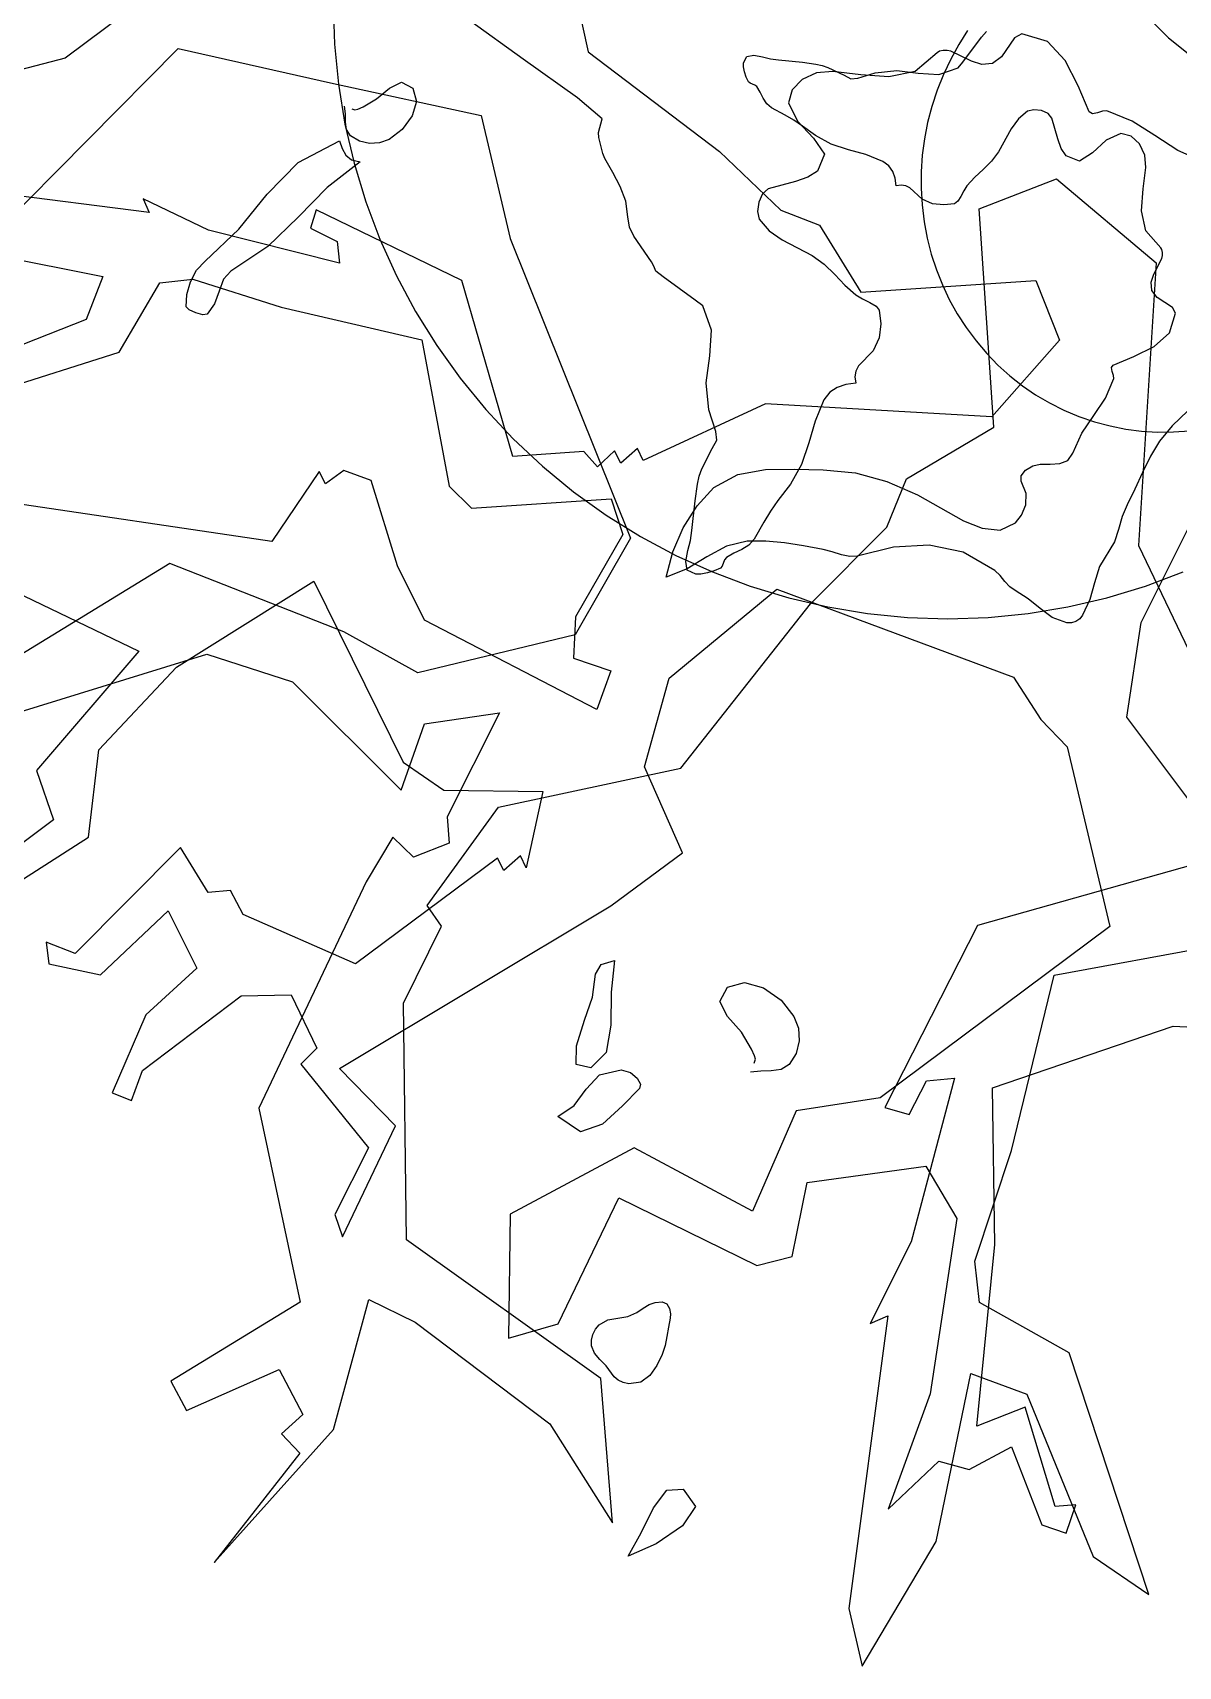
# Model space of a CAD drawing. Extents: x -81148 to 10972, y -53931 to 52487.
# Drawn here: x -21144 to -20541, y -25018 to -24158 of the extents above; entities that cross this region are included whole.
import ezdxf

# ---------------------------------------------------------------- set-up
doc = ezdxf.new("R2010")
doc.units = 0
doc.layers.get('0').update_dxf_attribs({"linetype": 'CONTINUOUS'})

msp = doc.modelspace()

# ---------------------------------------------------------------- linework, layer by layer
for p, q in [((-20867.49, -24093.8), (-20851.34, -24167.69)), ((-21073.05, -24130.91), (-21126.78, -24171.09)), ((-20985.61, -24142.6), (-20984.92, -24163.77)), ((-20885.48, -24171.57), (-20913.81, -24151.28)), ((-20555.98, -24150.19), (-20545.79, -24160.41)), ((-20651.54, -24156.59), (-20656.21, -24163.95)), ((-20653.95, -24173.1), (-20644.12, -24160.03)), ((-20644.12, -24160.03), (-20641.61, -24157.01)), ((-20626.84, -24160.38), (-20633.6, -24170.43)), ((-20622.94, -24158.28), (-20626.84, -24160.38)), ((-20609.42, -24162.27), (-20622.94, -24158.28)), ((-20600.12, -24172.35), (-20609.42, -24162.27)), ((-20545.79, -24160.41), (-20535.34, -24168.7)), ((-21186, -24286.06), (-21067.29, -24166.06)), ((-21126.78, -24171.09), (-21168.89, -24182.01)), ((-21067.29, -24166.06), (-20985.35, -24184.38)), ((-20984.92, -24163.77), (-20982.84, -24184.84)), ((-20856.87, -24192.03), (-20885.48, -24171.57)), ((-20851.34, -24167.69), (-20782.17, -24220.21)), ((-20769.56, -24173.57), (-20767.8, -24170.11)), ((-20767.8, -24170.11), (-20764.09, -24169.51)), ((-20764.09, -24169.51), (-20759.55, -24170.38)), ((-20759.55, -24170.38), (-20755.28, -24171.35)), ((-20755.28, -24171.35), (-20751.07, -24171.89)), ((-20667.57, -24168.21), (-20679.18, -24178.1)), ((-20666.34, -24167.38), (-20667.57, -24168.21)), ((-20664.39, -24166.97), (-20666.34, -24167.38)), ((-20662.21, -24166.98), (-20664.39, -24166.97)), ((-20660.43, -24171.63), (-20664.2, -24179.65)), ((-20660.29, -24167.41), (-20662.21, -24166.98)), ((-20656.21, -24163.95), (-20660.43, -24171.63)), ((-20649.53, -24172.71), (-20660.29, -24167.41)), ((-20633.6, -24170.43), (-20638.44, -24173.94)), ((-20769.49, -24175.7), (-20769.56, -24173.57)), ((-20769.02, -24178.3), (-20769.49, -24175.7)), ((-20768.17, -24181.04), (-20769.02, -24178.3)), ((-20751.07, -24171.89), (-20738.53, -24173.22)), ((-20731.03, -24178.85), (-20738.61, -24182.33)), ((-20738.53, -24173.22), (-20731.51, -24174.18)), ((-20731.51, -24174.18), (-20728.15, -24174.9)), ((-20722.56, -24178.04), (-20731.03, -24178.85)), ((-20728.15, -24174.9), (-20725.1, -24175.9)), ((-20725.1, -24175.9), (-20716.46, -24180.09)), ((-20707.82, -24179.92), (-20722.56, -24178.04)), ((-20716.46, -24180.09), (-20712.94, -24181.98)), ((-20709.29, -24181.54), (-20700.25, -24178.74)), ((-20692.98, -24180.98), (-20707.82, -24179.92)), ((-20700.25, -24178.74), (-20688.76, -24177.65)), ((-20679.18, -24178.1), (-20692.98, -24180.98)), ((-20688.76, -24177.65), (-20677.49, -24179.05)), ((-20677.49, -24179.05), (-20666.63, -24179.66)), ((-20664.2, -24179.65), (-20667.52, -24187.99)), ((-20666.63, -24179.66), (-20656.4, -24176.23)), ((-20656.4, -24176.23), (-20653.95, -24173.1)), ((-20644.08, -24174.39), (-20649.53, -24172.71)), ((-20638.44, -24173.94), (-20644.08, -24174.39)), ((-20593.35, -24185.65), (-20600.12, -24172.35)), ((-20985.35, -24184.38), (-20907.73, -24201.26)), ((-20982.84, -24184.84), (-20979.39, -24205.74)), ((-20962.72, -24192.56), (-20956.01, -24186.93)), ((-20956.01, -24186.93), (-20949.68, -24183.71)), ((-20949.68, -24183.71), (-20943.71, -24186.88)), ((-20943.71, -24186.88), (-20941.69, -24193.81)), ((-20766.98, -24183.57), (-20768.17, -24181.04)), ((-20766.1, -24184.3), (-20766.98, -24183.57)), ((-20763.49, -24185.22), (-20766.1, -24184.3)), ((-20762.5, -24185.97), (-20763.49, -24185.22)), ((-20760.68, -24189.04), (-20762.5, -24185.97)), ((-20743.97, -24187.82), (-20745.79, -24194.66)), ((-20738.61, -24182.33), (-20743.97, -24187.82)), ((-20712.94, -24181.98), (-20709.29, -24181.54)), ((-20667.52, -24187.99), (-20670.32, -24196.46)), ((-20587.47, -24199.27), (-20593.35, -24185.65)), ((-20979.1, -24200.46), (-20979.57, -24196.33)), ((-20972.66, -24197.95), (-20969.83, -24196.68)), ((-20969.83, -24196.68), (-20962.72, -24192.56)), ((-20941.69, -24193.81), (-20943.99, -24201.51)), ((-20843.95, -24203.08), (-20856.87, -24192.03)), ((-20759.09, -24192.19), (-20760.68, -24189.04)), ((-20757.27, -24195.03), (-20759.09, -24192.19)), ((-20754.73, -24197.2), (-20757.27, -24195.03)), ((-20747.62, -24201.11), (-20754.73, -24197.2)), ((-20745.79, -24194.66), (-20741.14, -24204.32)), ((-20670.32, -24196.46), (-20672.56, -24204.98)), ((-20979.39, -24205.74), (-20974.58, -24226.37)), ((-20979.1, -24204.7), (-20979.1, -24200.46)), ((-20978.55, -24208.66), (-20979.1, -24204.7)), ((-20975.74, -24197.82), (-20974.16, -24198.29)), ((-20974.16, -24198.29), (-20972.66, -24197.95)), ((-20943.99, -24201.51), (-20949.24, -24208.64)), ((-20907.73, -24201.26), (-20892.39, -24266.11)), ((-20845.82, -24210.28), (-20843.95, -24203.08)), ((-20743.02, -24203.77), (-20747.62, -24201.11)), ((-20738.5, -24206.81), (-20743.02, -24203.77)), ((-20741.14, -24204.32), (-20732.67, -24213.11)), ((-20672.56, -24204.98), (-20674.25, -24213.56)), ((-20624.76, -24202.97), (-20628.58, -24208.29)), ((-20619.91, -24199), (-20624.76, -24202.97)), ((-20616.58, -24198.23), (-20619.91, -24199)), ((-20612.63, -24198.71), (-20616.58, -24198.23)), ((-20609.11, -24200.23), (-20612.63, -24198.71)), ((-20607.13, -24202.58), (-20609.11, -24200.23)), ((-20604.04, -24213.57), (-20607.13, -24202.58)), ((-20585.74, -24200.41), (-20587.47, -24199.27)), ((-20583.19, -24199.94), (-20585.74, -24200.41)), ((-20580.46, -24199.01), (-20583.19, -24199.94)), ((-20578.2, -24198.75), (-20580.46, -24199.01)), ((-20564.9, -24204.18), (-20578.2, -24198.75)), ((-20552.93, -24211.81), (-20564.9, -24204.18)), ((-21004.01, -24225.95), (-20982.23, -24214.6)), ((-20982.23, -24214.6), (-20980.93, -24218.63)), ((-20976.41, -24211.96), (-20978.55, -24208.66)), ((-20971.72, -24214.81), (-20976.41, -24211.96)), ((-20956.09, -24213.85), (-20961.13, -24215.67)), ((-20949.24, -24208.64), (-20956.09, -24213.85)), ((-20845.66, -24212.78), (-20845.82, -24210.28)), ((-20843.56, -24221.21), (-20845.66, -24212.78)), ((-20731.63, -24211.85), (-20738.5, -24206.81)), ((-20732.67, -24213.11), (-20726.96, -24221.64)), ((-20723.3, -24216.4), (-20731.63, -24211.85)), ((-20674.25, -24213.56), (-20675.38, -24222.18)), ((-20628.58, -24208.29), (-20635.24, -24220.42)), ((-20602.17, -24218.6), (-20604.04, -24213.57)), ((-20578.62, -24214.33), (-20585.68, -24220.87)), ((-20570.87, -24210.73), (-20578.62, -24214.33)), ((-20565.4, -24212.12), (-20570.87, -24210.73)), ((-20561.01, -24216.24), (-20565.4, -24212.12)), ((-20540.89, -24219.65), (-20552.93, -24211.81)), ((-20980.93, -24218.63), (-20978.95, -24222.06)), ((-20978.95, -24222.06), (-20975.88, -24224.54)), ((-20966.48, -24216.02), (-20971.72, -24214.81)), ((-20961.13, -24215.67), (-20966.48, -24216.02)), ((-20842.46, -24223.85), (-20843.56, -24221.21)), ((-20782.17, -24220.21), (-20749.94, -24251.03)), ((-20726.96, -24221.64), (-20730.54, -24230.53)), ((-20714.26, -24219.29), (-20723.3, -24216.4)), ((-20705.03, -24221.84), (-20714.26, -24219.29)), ((-20696.09, -24225.4), (-20705.03, -24221.84)), ((-20675.38, -24222.18), (-20675.96, -24230.86)), ((-20635.24, -24220.42), (-20638.93, -24225.31)), ((-20599.63, -24222.55), (-20602.17, -24218.6)), ((-20592.52, -24225.29), (-20599.63, -24222.55)), ((-20585.68, -24220.87), (-20592.52, -24225.29)), ((-20558.23, -24222.07), (-20561.01, -24216.24)), ((-20557.61, -24228.59), (-20558.23, -24222.07)), ((-20527.37, -24225.68), (-20540.89, -24219.65)), ((-21020.37, -24242.64), (-21004.01, -24225.95)), ((-20971.31, -24225.73), (-20988.77, -24239.14)), ((-20975.88, -24224.54), (-20971.31, -24225.73)), ((-20974.58, -24226.37), (-20968.43, -24246.64)), ((-20838.37, -24231.3), (-20842.46, -24223.85)), ((-20834.43, -24238.71), (-20838.37, -24231.3)), ((-20730.54, -24230.53), (-20735.68, -24233.71)), ((-20692.94, -24227.72), (-20696.09, -24225.4)), ((-20690.86, -24230.7), (-20692.94, -24227.72)), ((-20689.67, -24234.26), (-20690.86, -24230.7)), ((-20675.96, -24230.86), (-20675.98, -24239.58)), ((-20643.28, -24229.62), (-20647.76, -24233.77)), ((-20638.93, -24225.31), (-20643.28, -24229.62)), ((-20559.14, -24239.95), (-20557.61, -24228.59)), ((-21082.49, -24252.27), (-21205.93, -24236.74)), ((-20988.77, -24239.14), (-21004.02, -24254.79)), ((-20831.51, -24246.39), (-20834.43, -24238.71)), ((-20756.49, -24239.96), (-20759.54, -24242.44)), ((-20742.21, -24236.06), (-20756.49, -24239.96)), ((-20735.68, -24233.71), (-20742.21, -24236.06)), ((-20689.15, -24238.26), (-20689.67, -24234.26)), ((-20686.5, -24237.87), (-20689.15, -24238.26)), ((-20684, -24238.3), (-20686.5, -24237.87)), ((-20681.86, -24239.36), (-20684, -24238.3)), ((-20675.53, -24245.34), (-20681.86, -24239.36)), ((-20675.98, -24239.58), (-20675.45, -24248.36)), ((-20651.87, -24238.21), (-20653.55, -24240.87)), ((-20647.76, -24233.77), (-20651.87, -24238.21)), ((-20645.49, -24250.35), (-20604.65, -24234.54)), ((-20604.65, -24234.54), (-20552.25, -24278.91)), ((-20560.02, -24251.38), (-20559.14, -24239.95)), ((-21051.24, -24261.58), (-21085.66, -24245.07)), ((-21085.66, -24245.07), (-21082.49, -24252.27)), ((-21035.34, -24261.15), (-21020.37, -24242.64)), ((-20968.43, -24246.64), (-20960.97, -24266.46)), ((-20830.48, -24254.63), (-20831.51, -24246.39)), ((-20761.53, -24246.83), (-20762.17, -24251.77)), ((-20759.54, -24242.44), (-20761.53, -24246.83)), ((-20669.95, -24247.71), (-20675.53, -24245.34)), ((-20675.45, -24248.36), (-20674.36, -24257.19)), ((-20664.06, -24248.36), (-20669.95, -24247.71)), ((-20658.37, -24247.69), (-20664.06, -24248.36)), ((-20656.7, -24246.41), (-20658.37, -24247.69)), ((-20655.13, -24243.87), (-20656.7, -24246.41)), ((-20653.55, -24240.87), (-20655.13, -24243.87)), ((-21004.02, -24254.79), (-21019.95, -24270.3)), ((-20994.57, -24250.85), (-20997.56, -24260.65)), ((-20917.92, -24288.14), (-20994.57, -24250.85)), ((-20829.6, -24260.01), (-20830.48, -24254.63)), ((-20762.17, -24251.77), (-20761.19, -24255.92)), ((-20761.19, -24255.92), (-20756.05, -24261.97)), ((-20749.94, -24251.03), (-20729.57, -24258.99)), ((-20674.36, -24257.19), (-20672.74, -24265.88)), ((-20637.66, -24365.34), (-20645.49, -24250.35)), ((-20557.74, -24262), (-20560.02, -24251.38)), ((-21052.94, -24277.95), (-21035.34, -24261.15)), ((-20982.27, -24278.97), (-21051.24, -24261.58)), ((-20997.56, -24260.65), (-20983.44, -24267.66)), ((-20892.39, -24266.11), (-20829.03, -24423.76)), ((-20827.2, -24264.78), (-20829.6, -24260.01)), ((-20817.95, -24278.31), (-20827.2, -24264.78)), ((-20756.05, -24261.97), (-20749.15, -24266.72)), ((-20729.57, -24258.99), (-20707.78, -24294.34)), ((-20672.74, -24265.88), (-20670.62, -24274.32)), ((-20549.84, -24270.93), (-20557.74, -24262)), ((-21177.71, -24272.04), (-21106.92, -24285.97)), ((-21019.95, -24270.3), (-21039.48, -24283.26)), ((-20983.44, -24267.66), (-20982.27, -24278.97)), ((-20960.97, -24266.46), (-20952.23, -24285.75)), ((-20749.15, -24266.72), (-20733.42, -24275)), ((-20670.62, -24274.32), (-20667.98, -24282.52)), ((-20549.18, -24271.87), (-20549.84, -24270.93)), ((-20548.85, -24273.38), (-20549.18, -24271.87)), ((-20548.87, -24275.05), (-20548.85, -24273.38)), ((-21060.81, -24288.76), (-21057.49, -24282.64)), ((-21057.49, -24282.64), (-21052.94, -24277.95)), ((-21039.48, -24283.26), (-21043.27, -24287.37)), ((-20816.66, -24280.61), (-20817.95, -24278.31)), ((-20815.76, -24283.15), (-20816.66, -24280.61)), ((-20811.85, -24286.28), (-20815.76, -24283.15)), ((-20733.42, -24275), (-20727.08, -24279.59)), ((-20727.08, -24279.59), (-20721.5, -24285)), ((-20667.98, -24282.52), (-20664.82, -24290.48)), ((-20552.25, -24278.91), (-20561.47, -24427.69)), ((-20553.48, -24284.83), (-20549.22, -24276.53)), ((-20549.22, -24276.53), (-20548.87, -24275.05)), ((-21106.92, -24285.97), (-21115.71, -24308.62)), ((-21098.32, -24325.82), (-21076.89, -24289.4)), ((-21076.89, -24289.4), (-21059.47, -24287.43)), ((-21062.7, -24295.47), (-21060.81, -24288.76)), ((-21059.47, -24287.43), (-21012.94, -24302.22)), ((-21043.27, -24287.37), (-21045.7, -24293.68)), ((-20952.23, -24285.75), (-20942.25, -24304.43)), ((-20891, -24380.8), (-20917.92, -24288.14)), ((-20794.92, -24298.5), (-20811.85, -24286.28)), ((-20721.5, -24285), (-20716.13, -24290.59)), ((-20716.13, -24290.59), (-20710.38, -24295.71)), ((-20707.78, -24294.34), (-20615.67, -24288.09)), ((-20664.82, -24290.48), (-20661.16, -24298.2)), ((-20615.67, -24288.09), (-20603.08, -24319.51)), ((-20554.83, -24289.03), (-20553.48, -24284.83)), ((-20554.49, -24293.37), (-20554.83, -24289.03)), ((-21062.96, -24301.99), (-21062.7, -24295.47)), ((-21048.12, -24300.45), (-21051.87, -24305.9)), ((-21045.7, -24293.68), (-21048.12, -24300.45)), ((-20790.86, -24301.55), (-20794.92, -24298.5)), ((-20710.38, -24295.71), (-20706.93, -24297.79)), ((-20706.93, -24297.79), (-20703.03, -24299.76)), ((-20703.03, -24299.76), (-20699.73, -24301.71)), ((-20661.16, -24298.2), (-20656.98, -24305.68)), ((-20551.68, -24297.1), (-20554.49, -24293.37)), ((-20543.65, -24302.28), (-20551.68, -24297.1)), ((-21115.71, -24308.62), (-21184.24, -24335.7)), ((-21061.36, -24303.65), (-21062.96, -24301.99)), ((-21057.94, -24305.23), (-21061.36, -24303.65)), ((-21054.25, -24306.16), (-21057.94, -24305.23)), ((-21051.87, -24305.9), (-21054.25, -24306.16)), ((-21012.94, -24302.22), (-20938.97, -24319.37)), ((-20942.25, -24304.43), (-20931.06, -24322.42)), ((-20786.44, -24314.32), (-20790.86, -24301.55)), ((-20699.73, -24301.71), (-20698.08, -24303.79)), ((-20698.08, -24303.79), (-20697.24, -24310.89)), ((-20656.98, -24305.68), (-20652.29, -24312.91)), ((-20545.19, -24315.7), (-20541.98, -24305.28)), ((-20541.98, -24305.28), (-20543.65, -24302.28)), ((-20787.27, -24327.87), (-20786.44, -24314.32)), ((-20697.24, -24310.89), (-20698.1, -24318.25)), ((-20652.29, -24312.91), (-20647.08, -24319.91)), ((-20553.28, -24322.88), (-20545.19, -24315.7)), ((-21200.25, -24358.34), (-21098.32, -24325.82)), ((-20938.97, -24319.37), (-20924.5, -24396.5)), ((-20931.06, -24322.42), (-20918.73, -24339.64)), ((-20701.18, -24325.22), (-20708.97, -24333.15)), ((-20698.1, -24318.25), (-20701.18, -24325.22)), ((-20647.08, -24319.91), (-20641.47, -24326.52)), ((-20603.08, -24319.51), (-20638.72, -24359.96)), ((-20563.95, -24328.12), (-20553.28, -24322.88)), ((-20789.11, -24341.96), (-20787.27, -24327.87)), ((-20708.97, -24333.15), (-20710.36, -24335.82)), ((-20641.47, -24326.52), (-20635.53, -24332.67)), ((-20635.53, -24332.67), (-20629.25, -24338.35)), ((-20575.79, -24334.01), (-20574.87, -24332.68)), ((-20575.42, -24335.98), (-20575.79, -24334.01)), ((-20574.87, -24332.68), (-20563.95, -24328.12)), ((-20918.73, -24339.64), (-20905.29, -24356.01)), ((-20787.74, -24356.3), (-20789.11, -24341.96)), ((-20715.62, -24342.91), (-20720.24, -24344.41)), ((-20710.43, -24342.25), (-20715.62, -24342.91)), ((-20710.36, -24335.82), (-20710.92, -24338.94)), ((-20710.92, -24338.94), (-20710.43, -24342.25)), ((-20629.25, -24338.35), (-20622.64, -24343.56)), ((-20622.64, -24343.56), (-20615.69, -24348.29)), ((-20578.85, -24350.07), (-20574.47, -24339.82)), ((-20574.68, -24338.08), (-20575.42, -24335.98)), ((-20574.47, -24339.82), (-20574.68, -24338.08)), ((-20727.15, -24350.95), (-20731.79, -24362.13)), ((-20724.12, -24347.01), (-20727.15, -24350.95)), ((-20720.24, -24344.41), (-20724.12, -24347.01)), ((-20615.69, -24348.29), (-20608.41, -24352.56)), ((-20584.98, -24359.3), (-20578.85, -24350.07)), ((-20905.29, -24356.01), (-20890.81, -24371.47)), ((-20757.87, -24353.15), (-20822.42, -24382.94)), ((-20784.14, -24367.58), (-20787.74, -24356.3)), ((-20638.72, -24359.96), (-20757.87, -24353.15)), ((-20608.41, -24352.56), (-20600.8, -24356.35)), ((-20600.8, -24356.35), (-20592.86, -24359.68)), ((-20592.86, -24359.68), (-20584.72, -24362.48)), ((-20591.28, -24368.59), (-20584.98, -24359.3)), ((-20535.62, -24356.84), (-20543.83, -24364.71)), ((-20783.58, -24372.13), (-20784.14, -24367.58)), ((-20731.79, -24362.13), (-20735.13, -24373.66)), ((-20683.63, -24392.65), (-20637.66, -24365.34)), ((-20596.14, -24379.02), (-20591.28, -24368.59)), ((-20584.72, -24362.48), (-20576.51, -24364.72)), ((-20576.51, -24364.72), (-20568.24, -24366.37)), ((-20568.24, -24366.37), (-20559.9, -24367.46)), ((-20559.9, -24367.46), (-20551.5, -24367.97)), ((-20551.5, -24367.97), (-20543.04, -24367.91)), ((-20543.83, -24364.71), (-20550.49, -24372.77)), ((-20543.04, -24367.91), (-20534.51, -24367.28)), ((-20890.81, -24371.47), (-20875.35, -24385.95)), ((-20837.48, -24377.85), (-20846.42, -24386.28)), ((-20834.16, -24384.35), (-20837.48, -24377.85)), ((-20825.38, -24376.62), (-20834.16, -24384.35)), ((-20822.42, -24382.94), (-20825.38, -24376.62)), ((-20791.51, -24387.34), (-20786.04, -24376.53)), ((-20786.04, -24376.53), (-20783.58, -24372.13)), ((-20735.13, -24373.66), (-20738.91, -24384.95)), ((-20560.16, -24468.22), (-20513.03, -24373.85)), ((-20550.49, -24372.77), (-20555.16, -24380.6)), ((-20853.62, -24378.11), (-20891, -24380.8)), ((-20875.35, -24385.95), (-20858.98, -24399.38)), ((-20846.42, -24386.28), (-20853.62, -24378.11)), ((-20738.91, -24384.95), (-20744.84, -24395.37)), ((-20620.96, -24388.07), (-20617.22, -24385.75)), ((-20617.22, -24385.75), (-20613.32, -24384.8)), ((-20613.32, -24384.8), (-20607.97, -24384.87)), ((-20607.97, -24384.87), (-20602.92, -24384.52)), ((-20602.92, -24384.52), (-20598.78, -24382.88)), ((-20598.78, -24382.88), (-20596.14, -24379.02)), ((-20555.16, -24380.6), (-20559.39, -24389.26)), ((-20992.95, -24388.66), (-21017.95, -24425.65)), ((-20989.63, -24395.16), (-20992.95, -24388.66)), ((-20980.02, -24388.16), (-20989.63, -24395.16)), ((-20965.57, -24393.4), (-20980.02, -24388.16)), ((-20951.66, -24438.41), (-20965.57, -24393.4)), ((-20793.75, -24395.34), (-20792.81, -24391.14)), ((-20792.81, -24391.14), (-20791.51, -24387.34)), ((-20785.14, -24397.16), (-20772.55, -24390.24)), ((-20772.55, -24390.24), (-20758, -24387.71)), ((-20758, -24387.71), (-20742.6, -24387.56)), ((-20742.6, -24387.56), (-20727.49, -24387.82)), ((-20727.49, -24387.82), (-20710.61, -24389.36)), ((-20710.61, -24389.36), (-20694.02, -24393.99)), ((-20694.03, -24418.11), (-20683.63, -24392.65)), ((-20694.02, -24393.99), (-20677.87, -24401.02)), ((-20623.38, -24391.02), (-20620.96, -24388.07)), ((-20623.28, -24393.88), (-20623.38, -24391.02)), ((-20620.71, -24400.21), (-20623.28, -24393.88)), ((-20559.39, -24389.26), (-20563.41, -24398.04)), ((-21017.95, -24425.65), (-21188.07, -24400.37)), ((-20924.5, -24396.5), (-20912.72, -24408.09)), ((-20912.72, -24408.09), (-20839.14, -24403.04)), ((-20858.98, -24399.38), (-20841.76, -24411.72)), ((-20839.14, -24403.04), (-20833.12, -24421.86)), ((-20795.03, -24404.1), (-20793.75, -24395.34)), ((-20794, -24406.75), (-20785.14, -24397.16)), ((-20744.84, -24395.37), (-20751.41, -24403.96)), ((-20677.87, -24401.02), (-20653.64, -24414.64)), ((-20620.92, -24406.31), (-20620.71, -24400.21)), ((-20563.41, -24398.04), (-20567.51, -24406.21)), ((-20841.76, -24411.72), (-20823.78, -24422.9)), ((-20801.22, -24418.29), (-20794, -24406.75)), ((-20796.79, -24419.77), (-20795.03, -24404.1)), ((-20755.37, -24409.62), (-20758.84, -24415.37)), ((-20751.41, -24403.96), (-20755.37, -24409.62)), ((-20626.24, -24415.8), (-20623.05, -24411.68)), ((-20623.05, -24411.68), (-20620.92, -24406.31)), ((-20570.07, -24412.47), (-20571.99, -24419.26)), ((-20567.51, -24406.21), (-20570.07, -24412.47)), ((-20806.68, -24431.07), (-20801.22, -24418.29)), ((-20797.51, -24425.03), (-20796.79, -24419.77)), ((-20758.84, -24415.37), (-20763.94, -24424.26)), ((-20734.16, -24458.45), (-20694.03, -24418.11)), ((-20653.64, -24414.64), (-20643.89, -24418.54)), ((-20643.89, -24418.54), (-20634.33, -24419.55)), ((-20634.33, -24419.55), (-20626.24, -24415.8)), ((-20571.99, -24419.26), (-20574.16, -24425.81)), ((-20829.03, -24423.76), (-20858.11, -24474.65)), ((-20833.12, -24421.86), (-20858.05, -24465.24)), ((-20823.78, -24422.9), (-20805.1, -24432.89)), ((-20798.78, -24430.36), (-20797.51, -24425.03)), ((-20778.54, -24428.1), (-20788.84, -24433.69)), ((-20767.66, -24425.36), (-20778.54, -24428.1)), ((-20766.76, -24427.43), (-20770.46, -24429.72)), ((-20757.82, -24425.41), (-20767.66, -24425.36)), ((-20763.94, -24424.26), (-20766.76, -24427.43)), ((-20747.91, -24426.35), (-20757.82, -24425.41)), ((-20737.85, -24427.9), (-20747.91, -24426.35)), ((-20727.59, -24429.78), (-20737.85, -24427.9)), ((-20690.47, -24428.54), (-20709.61, -24433.25)), ((-20671.75, -24427.49), (-20690.47, -24428.54)), ((-20653.85, -24431.21), (-20671.75, -24427.49)), ((-20574.16, -24425.81), (-20582, -24438.81)), ((-20561.47, -24427.69), (-20522.99, -24508.19)), ((-21198.25, -24430.25), (-21087.97, -24483.31)), ((-21071.6, -24437.15), (-21155.82, -24488.83)), ((-20979.9, -24473.08), (-21071.6, -24437.15)), ((-20810.3, -24444.39), (-20806.68, -24431.07)), ((-20805.1, -24432.89), (-20785.8, -24441.63)), ((-20799.92, -24436.03), (-20798.78, -24430.36)), ((-20799.15, -24440.66), (-20799.92, -24436.03)), ((-20788.84, -24433.69), (-20799.2, -24439.88)), ((-20779.52, -24435.23), (-20780.72, -24438.49)), ((-20778.54, -24433.99), (-20779.52, -24435.23)), ((-20774.56, -24431.72), (-20778.54, -24433.99)), ((-20770.46, -24429.72), (-20774.56, -24431.72)), ((-20722.78, -24431.04), (-20727.59, -24429.78)), ((-20718, -24432.53), (-20722.78, -24431.04)), ((-20713.51, -24433.52), (-20718, -24432.53)), ((-20709.61, -24433.25), (-20713.51, -24433.52)), ((-20637.18, -24440.76), (-20653.85, -24431.21)), ((-21068.16, -24491.73), (-20995.75, -24446.52)), ((-20995.75, -24446.52), (-20948.66, -24541.79)), ((-20937.54, -24467.08), (-20951.66, -24438.41)), ((-20799.2, -24439.88), (-20810.3, -24444.39)), ((-20794.67, -24442.85), (-20799.15, -24440.66)), ((-20791.91, -24442.76), (-20794.67, -24442.85)), ((-20788.53, -24442.15), (-20791.91, -24442.76)), ((-20784.97, -24441.09), (-20788.53, -24442.15)), ((-20785.8, -24441.63), (-20765.98, -24449.09)), ((-20781.68, -24439.6), (-20784.97, -24441.09)), ((-20780.72, -24438.49), (-20781.68, -24439.6)), ((-20634.42, -24443.51), (-20637.18, -24440.76)), ((-20631.91, -24446.55), (-20634.42, -24443.51)), ((-20629.34, -24449.36), (-20631.91, -24446.55)), ((-20582, -24438.81), (-20584.7, -24447.3)), ((-20557.9, -24449.09), (-20538.08, -24441.63)), ((-20808.74, -24497.51), (-20752.01, -24450.66)), ((-20765.98, -24449.09), (-20745.71, -24455.24)), ((-20752.01, -24450.66), (-20627.29, -24497.04)), ((-20745.71, -24455.24), (-20725.09, -24460.05)), ((-20626.42, -24451.42), (-20629.34, -24449.36)), ((-20619.58, -24455.77), (-20626.42, -24451.42)), ((-20598.8, -24460.05), (-20578.17, -24455.24)), ((-20584.7, -24447.3), (-20587.18, -24456.07)), ((-20578.17, -24455.24), (-20557.9, -24449.09)), ((-20802.57, -24544.97), (-20734.16, -24458.45)), ((-20725.09, -24460.05), (-20704.19, -24463.5)), ((-20704.19, -24463.5), (-20683.11, -24465.57)), ((-20640.77, -24465.57), (-20619.69, -24463.5)), ((-20619.69, -24463.5), (-20598.8, -24460.05)), ((-20613.37, -24460.92), (-20619.58, -24455.77)), ((-20606.9, -24465.58), (-20613.37, -24460.92)), ((-20587.18, -24456.07), (-20590.97, -24464.39)), ((-20846.75, -24514), (-20937.54, -24467.08)), ((-20858.05, -24465.24), (-20859.1, -24487.05)), ((-20683.11, -24465.57), (-20661.94, -24466.27)), ((-20661.94, -24466.27), (-20640.77, -24465.57)), ((-20599.29, -24468.45), (-20606.9, -24465.58)), ((-20596.75, -24468.46), (-20599.29, -24468.45)), ((-20594.44, -24467.63), (-20596.75, -24468.46)), ((-20592.47, -24466.21), (-20594.44, -24467.63)), ((-20590.97, -24464.39), (-20592.47, -24466.21)), ((-20567.71, -24518.07), (-20560.16, -24468.22)), ((-20940.95, -24494.73), (-20979.9, -24473.08)), ((-20858.11, -24474.65), (-20940.95, -24494.73)), ((-21168.99, -24520.91), (-21052.11, -24484.84)), ((-21087.97, -24483.31), (-21141.78, -24546.11)), ((-21052.11, -24484.84), (-21007.01, -24499.55)), ((-20859.1, -24487.05), (-20839.43, -24493.73)), ((-21109.06, -24535.34), (-21068.16, -24491.73)), ((-20839.43, -24493.73), (-20846.75, -24514)), ((-20821.72, -24544.23), (-20808.74, -24497.51)), ((-20627.29, -24497.04), (-20612.89, -24519.3)), ((-21007.01, -24499.55), (-20949.82, -24556.44)), ((-20949.82, -24556.44), (-20937.46, -24521.61)), ((-20937.46, -24521.61), (-20898.03, -24515.81)), ((-20898.03, -24515.81), (-20925.54, -24570.55)), ((-20612.89, -24519.3), (-20599.17, -24533.68)), ((-20509.85, -24595.36), (-20567.71, -24518.07)), ((-21114.43, -24581.19), (-21109.06, -24535.34)), ((-20599.17, -24533.68), (-20576.54, -24628.3)), ((-21141.78, -24546.11), (-21132.85, -24572.16)), ((-20948.66, -24541.79), (-20927.29, -24556.45)), ((-20898.55, -24565.38), (-20802.57, -24544.97)), ((-20801.58, -24589.43), (-20821.72, -24544.23)), ((-20927.29, -24556.45), (-20875.19, -24557.14)), ((-20875.19, -24557.14), (-20884.05, -24597.44)), ((-20936.16, -24617.24), (-20898.55, -24565.38)), ((-21132.85, -24572.16), (-21169.86, -24599.84)), ((-20925.54, -24570.55), (-20924.45, -24584.44)), ((-21163.98, -24612.89), (-21114.43, -24581.19)), ((-20954.1, -24581.27), (-20968.22, -24604.75)), ((-20943.27, -24591.84), (-20954.1, -24581.27)), ((-20924.45, -24584.44), (-20943.27, -24591.84)), ((-21065.99, -24586.75), (-21121.53, -24642.59)), ((-21051.38, -24610.36), (-21065.99, -24586.75)), ((-20899.09, -24592.34), (-20973.78, -24648.03)), ((-20895.77, -24598.84), (-20899.09, -24592.34)), ((-20886.98, -24591.11), (-20895.77, -24598.84)), ((-20884.05, -24597.44), (-20886.98, -24591.11)), ((-20839.44, -24617.33), (-20801.58, -24589.43)), ((-20525.99, -24593.82), (-20646.38, -24627.73)), ((-21039.63, -24609.42), (-21051.38, -24610.36)), ((-21032.96, -24621.91), (-21039.63, -24609.42)), ((-20968.22, -24604.75), (-21024.71, -24723.95)), ((-20982.2, -24703.07), (-20839.44, -24617.33)), ((-20928.63, -24628.15), (-20936.16, -24617.24)), ((-21108.17, -24653.77), (-21072.43, -24620.03)), ((-21072.43, -24620.03), (-21057.35, -24650.26)), ((-20973.78, -24648.03), (-21032.96, -24621.91)), ((-20948.48, -24668.69), (-20928.63, -24628.15)), ((-20576.54, -24628.3), (-20697.63, -24718.48)), ((-20646.38, -24627.73), (-20695.04, -24723.54)), ((-20605.9, -24653.91), (-20505.71, -24635.59)), ((-21121.53, -24642.59), (-21136.81, -24636.61)), ((-21136.81, -24636.61), (-21135.35, -24647.9)), ((-21135.35, -24647.9), (-21108.17, -24653.77)), ((-21057.35, -24650.26), (-21084.21, -24674.72)), ((-20847.38, -24653.41), (-20844.46, -24648.35)), ((-20844.46, -24648.35), (-20837.41, -24646.27)), ((-20837.41, -24646.27), (-20839.24, -24662.89)), ((-20849.04, -24665.5), (-20847.38, -24653.41)), ((-20782.07, -24667.7), (-20777.93, -24660.24)), ((-20777.93, -24660.24), (-20768.93, -24657.7)), ((-20768.93, -24657.7), (-20758.94, -24660.55)), ((-20758.94, -24660.55), (-20749.7, -24667.08)), ((-20628.4, -24746.31), (-20605.9, -24653.91)), ((-21085.98, -24704.19), (-21034.12, -24664.77)), ((-21034.12, -24664.77), (-21007.73, -24664.33)), ((-21007.73, -24664.33), (-20994.22, -24692.34)), ((-20947.03, -24793.3), (-20948.48, -24668.69)), ((-20853.27, -24677.6), (-20849.04, -24665.5)), ((-20839.24, -24662.89), (-20839.46, -24680.16)), ((-20777.92, -24675.61), (-20782.07, -24667.7)), ((-20749.7, -24667.08), (-20742.95, -24675.61)), ((-21084.21, -24674.72), (-21101.94, -24715.85)), ((-20857.41, -24691.06), (-20853.27, -24677.6)), ((-20770.62, -24683.96), (-20777.92, -24675.61)), ((-20742.95, -24675.61), (-20740.61, -24681.9)), ((-20839.46, -24680.16), (-20841.76, -24694.6)), ((-20765.3, -24692.83), (-20770.62, -24683.96)), ((-20740.61, -24681.9), (-20740.18, -24688.58)), ((-20638.37, -24713.24), (-20543.29, -24680.84)), ((-20543.29, -24680.84), (-20452.36, -24684.82)), ((-20994.22, -24692.34), (-21002.7, -24700.7)), ((-20857.56, -24701.04), (-20857.41, -24691.06)), ((-20841.76, -24694.6), (-20849.83, -24702.74)), ((-20763.65, -24696.35), (-20765.3, -24692.83)), ((-20763.22, -24698.23), (-20763.65, -24696.35)), ((-20741.76, -24695.13), (-20745.48, -24701)), ((-20740.18, -24688.58), (-20741.76, -24695.13)), ((-21091.75, -24719.83), (-21085.98, -24704.19)), ((-21002.7, -24700.7), (-20966.94, -24744.75)), ((-20952.77, -24733.17), (-20982.2, -24703.07)), ((-20849.83, -24702.74), (-20857.56, -24701.04)), ((-20845.31, -24706.4), (-20833.92, -24703.73)), ((-20833.92, -24703.73), (-20828.97, -24705.23)), ((-20760.42, -24704.38), (-20765.78, -24704.98)), ((-20763.83, -24700.2), (-20763.22, -24698.23)), ((-20754.92, -24704.37), (-20760.42, -24704.38)), ((-20749.77, -24703.67), (-20754.92, -24704.37)), ((-20745.48, -24701), (-20749.77, -24703.67)), ((-20852.42, -24713.98), (-20845.31, -24706.4)), ((-20824.23, -24713.57), (-20833.16, -24722.64)), ((-20828.97, -24705.23), (-20825.46, -24708.15)), ((-20825.46, -24708.15), (-20823.76, -24711.32)), ((-20823.76, -24711.32), (-20824.23, -24713.57)), ((-20682.32, -24727.24), (-20673.17, -24709.59)), ((-20658.49, -24708.1), (-20681.29, -24794.26)), ((-20673.17, -24709.59), (-20658.49, -24708.1)), ((-20637.13, -24795.68), (-20638.37, -24713.24)), ((-21101.94, -24715.85), (-21091.75, -24719.83)), ((-20858.61, -24722.61), (-20852.42, -24713.98)), ((-20697.63, -24718.48), (-20741.8, -24725.29)), ((-21024.71, -24723.95), (-21002.93, -24826.04)), ((-20867.21, -24728.39), (-20858.61, -24722.61)), ((-20855.4, -24736.37), (-20867.21, -24728.39)), ((-20833.16, -24722.64), (-20843.8, -24732.35)), ((-20741.8, -24725.29), (-20764.7, -24778.22)), ((-20695.04, -24723.54), (-20682.32, -24727.24)), ((-20980.64, -24791.64), (-20952.77, -24733.17)), ((-20843.8, -24732.35), (-20855.4, -24736.37)), ((-20966.94, -24744.75), (-20984.77, -24779.96)), ((-20827.1, -24744.79), (-20892.47, -24779.82)), ((-20764.7, -24778.22), (-20827.1, -24744.79)), ((-20647.74, -24804.46), (-20628.4, -24746.31)), ((-20735.94, -24763.01), (-20673.47, -24754.56)), ((-20673.47, -24754.56), (-20657.19, -24782.13)), ((-20743.85, -24802.07), (-20735.94, -24763.01)), ((-20867.11, -24837.45), (-20835.14, -24771.15)), ((-20835.14, -24771.15), (-20762.57, -24806.73)), ((-20984.77, -24779.96), (-20980.64, -24791.64)), ((-20892.47, -24779.82), (-20893.25, -24845.12)), ((-20657.19, -24782.13), (-20671.31, -24874.37)), ((-20844.67, -24866.22), (-20947.03, -24793.3)), ((-20681.29, -24794.26), (-20702.83, -24837.29)), ((-20646.67, -24891.35), (-20637.13, -24795.68)), ((-20762.57, -24806.73), (-20743.85, -24802.07)), ((-20645.24, -24826.2), (-20647.74, -24804.46)), ((-20985.4, -24893.18), (-20966.81, -24824.77)), ((-20966.81, -24824.77), (-20942.37, -24836.59)), ((-21002.93, -24826.04), (-21071.1, -24867.66)), ((-20835.75, -24834.46), (-20830.4, -24833.65)), ((-20830.4, -24833.65), (-20825.62, -24831.55)), ((-20825.62, -24831.55), (-20822.31, -24829.19)), ((-20822.31, -24829.19), (-20819.21, -24827.4)), ((-20819.21, -24827.4), (-20816.01, -24826.28)), ((-20816.01, -24826.28), (-20812.38, -24825.92)), ((-20812.38, -24825.92), (-20809.96, -24826.98)), ((-20809.96, -24826.98), (-20808.54, -24829.45)), ((-20808.54, -24829.45), (-20807.98, -24832.3)), ((-20807.98, -24832.3), (-20808.1, -24834.52)), ((-20693.47, -24833.31), (-20714.02, -24987.48)), ((-20702.83, -24837.29), (-20693.47, -24833.31)), ((-20598.02, -24852.84), (-20645.24, -24826.2)), ((-20942.37, -24836.59), (-20871.46, -24890.18)), ((-20893.25, -24845.12), (-20867.11, -24837.45)), ((-20848.87, -24843.12), (-20847.46, -24840.26)), ((-20847.46, -24840.26), (-20845.59, -24837.96)), ((-20845.59, -24837.96), (-20841.03, -24835.42)), ((-20841.03, -24835.42), (-20835.75, -24834.46)), ((-20809.09, -24839.3), (-20809.89, -24844.14)), ((-20808.1, -24834.52), (-20809.09, -24839.3)), ((-20849.65, -24846.18), (-20848.87, -24843.12)), ((-20849.63, -24849.09), (-20849.65, -24846.18)), ((-20848, -24852.98), (-20849.63, -24849.09)), ((-20810.85, -24848.95), (-20812.35, -24853.64)), ((-20809.89, -24844.14), (-20810.85, -24848.95)), ((-20845.16, -24856.31), (-20848, -24852.98)), ((-20841.93, -24859.62), (-20845.16, -24856.31)), ((-20837.57, -24865.45), (-20841.93, -24859.62)), ((-20815.11, -24859.52), (-20818.78, -24864.73)), ((-20812.35, -24853.64), (-20815.11, -24859.52)), ((-20556.12, -24980.01), (-20598.02, -24852.84)), ((-21071.1, -24867.66), (-21062.76, -24883.21)), ((-21062.76, -24883.21), (-21013.95, -24861.52)), ((-21013.95, -24861.52), (-21001.61, -24885.29)), ((-20838.58, -24942.34), (-20844.67, -24866.22)), ((-20835.45, -24867.13), (-20837.57, -24865.45)), ((-20832.87, -24868.39), (-20835.45, -24867.13)), ((-20829.99, -24869.08), (-20832.87, -24868.39)), ((-20823.64, -24868.27), (-20829.99, -24869.08)), ((-20818.78, -24864.73), (-20823.64, -24868.27)), ((-20668.11, -24952.14), (-20649.79, -24863.7)), ((-20649.79, -24863.7), (-20620.41, -24874.62)), ((-20671.31, -24874.37), (-20693.4, -24935.16)), ((-20620.41, -24874.62), (-20585.46, -24960.08)), ((-21001.61, -24885.29), (-21012.84, -24895.48)), ((-20621.19, -24881.34), (-20646.67, -24891.35)), ((-20605.48, -24933.73), (-20621.19, -24881.34)), ((-21048.21, -24963.1), (-20985.4, -24893.18)), ((-20871.46, -24890.18), (-20838.58, -24942.34)), ((-21012.84, -24895.48), (-21003.2, -24905.58)), ((-20650.62, -24914.2), (-20628.37, -24902.26)), ((-20628.37, -24902.26), (-20612.43, -24943.38)), ((-21003.2, -24905.58), (-21048.21, -24963.1)), ((-20693.4, -24935.16), (-20666.59, -24909.85)), ((-20666.59, -24909.85), (-20650.62, -24914.2)), ((-20816.91, -24934.43), (-20809.9, -24925.14)), ((-20809.9, -24925.14), (-20801.21, -24924.48)), ((-20801.21, -24924.48), (-20794.88, -24933.63)), ((-20823.33, -24947.59), (-20816.91, -24934.43)), ((-20794.88, -24933.63), (-20801.67, -24943.94)), ((-20594.47, -24932.84), (-20605.48, -24933.73)), ((-20599.65, -24947.65), (-20594.47, -24932.84)), ((-20801.67, -24943.94), (-20815.49, -24953.37)), ((-20612.43, -24943.38), (-20599.65, -24947.65)), ((-20830.26, -24959.84), (-20823.33, -24947.59)), ((-20815.49, -24953.37), (-20830.26, -24959.84)), ((-20706.97, -25017.85), (-20668.11, -24952.14)), ((-20585.46, -24960.08), (-20556.12, -24980.01)), ((-20714.02, -24987.48), (-20706.97, -25017.85))]:
    msp.add_line(p, q)

doc.saveas('drawing.dxf')
